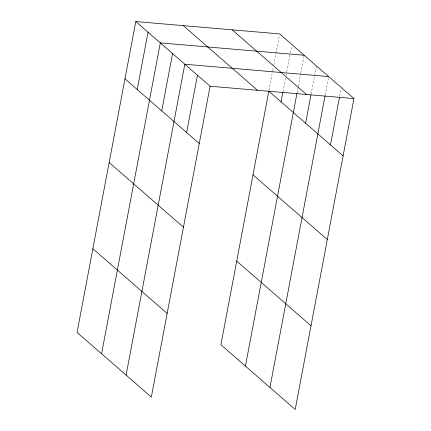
<?xml version="1.0" encoding="UTF-8"?>
<svg xmlns="http://www.w3.org/2000/svg" width="431" height="431" viewBox="0 0 431 431"><rect width="100%" height="100%" fill="white"/><g stroke="black" fill="none" stroke-linecap="round" stroke-linejoin="round"><path stroke-width="0.32" stroke-dasharray="2.15 1.62" d="M268.944 90.548L272.554 71.449M272.678 70.792L273.297 67.495M273.798 64.86L279.396 35.223M283.07 91.34L285.559 78.167M286.055 75.533L290.165 53.8M290.289 53.142L291.658 45.896M297.072 92.789L298.193 86.863M298.317 86.205L300.682 73.69M300.806 73.033L303.914 56.569M311.074 94.244L316.3 66.579M325.2 95.035L328.562 77.251M339.698 96.151L341.066 88.905"/><path stroke-width="0.65" d="M135.792 21.55L77.052 332.42L151.351 397.091L210.091 86.227L135.792 21.55L279.649 33.909L353.948 98.58L295.208 409.45L220.909 344.773L268.82 91.205L343.119 155.882M137.225 89.519L148.048 32.223M101.571 353.759L160.31 42.895L304.167 55.249M161.744 110.864L172.572 53.563M126.089 375.105L184.829 64.235L328.686 76.594M186.634 132.532L197.463 75.231M281.077 101.878L282.946 91.997M245.428 366.118L296.948 93.452M305.601 123.223L310.95 94.901M269.946 387.458L325.076 95.693M330.491 144.886L339.45 97.465M210.091 86.227L353.948 98.58M232.174 29.831L306.473 94.508M183.261 25.628L257.566 90.305M253.008 174.884L327.312 239.561M124.963 78.851L199.267 143.528M236.716 261.094L311.02 325.771M109.151 162.525L183.455 227.202M92.864 248.741L167.163 313.418"/></g></svg>
